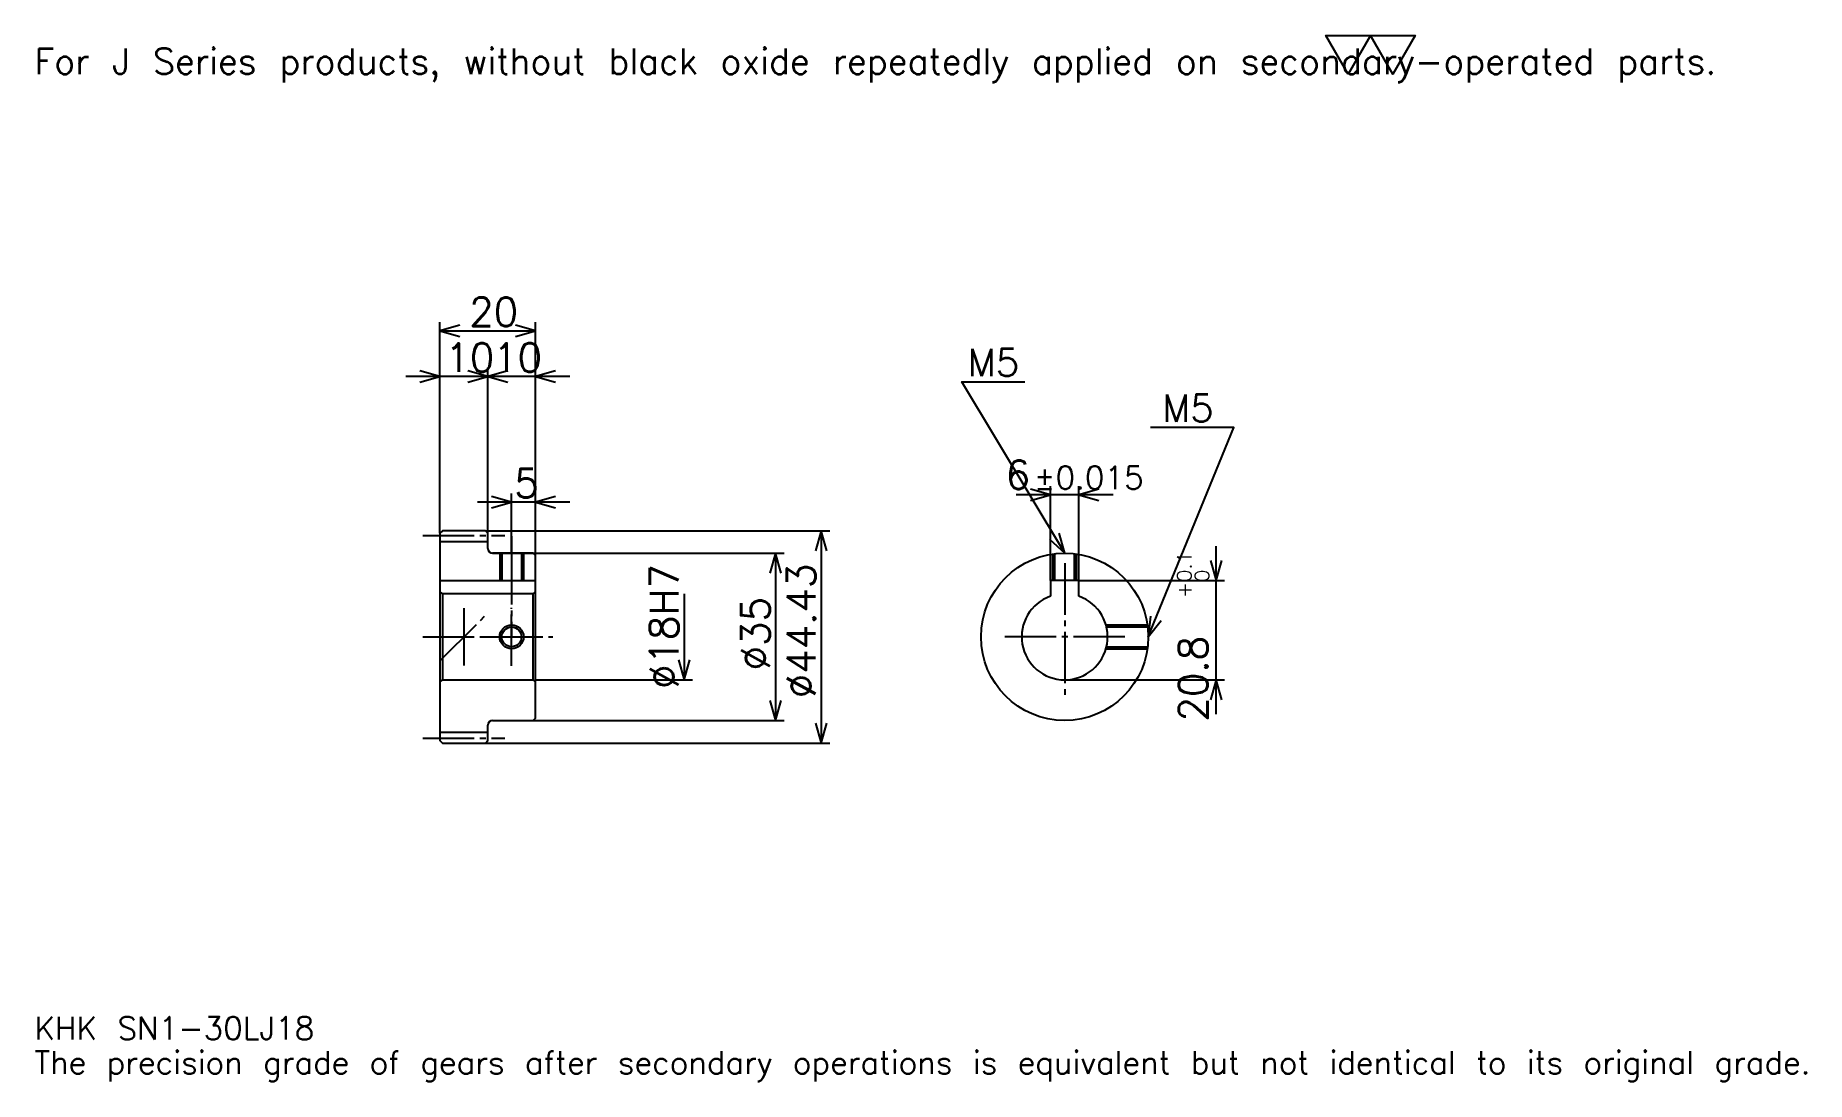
# Model space of a CAD drawing. Extents: x 12 to 383, y 4 to 223.
import ezdxf

# ---------------------------------------------------------------- set-up
doc = ezdxf.new("R2010")
doc.units = 0
doc.linetypes.add('DASHDOT', pattern=[14.347826, 10.76087, -1.195652, 1.195652, -1.195652])
doc.layers.get('0').update_dxf_attribs({"linetype": 'CONTINUOUS'})
doc.layers.add('DASHDOT', color=6, linetype='DASHDOT')
doc.styles.add('KANJI', font='TXT', dxfattribs={"bigfont": 'BIGFONT'})

msp = doc.modelspace()

# ---------------------------------------------------------------- linework, layer by layer
at = {"color": 5}
for p, q in [((96.847832, 119.658852), (96.847832, 163.300171)), ((116.847832, 119.658852), (116.847832, 163.300171)), ((96.847832, 161.506683), (116.847832, 161.506683)), ((106.847832, 119.658852), (106.847832, 153.73494)), ((114.021744, 151.941467), (89.67392, 151.941467)), ((124.021744, 151.941467), (99.67392, 151.941467)), ((111.847832, 119.658852), (111.847832, 127.430595)), ((237.782623, 127.180435), (217.434784, 127.180435)), ((224.608704, 109.245651), (224.608704, 128.973907)), ((230.608704, 109.245651), (230.608704, 128.973907)), ((124.021744, 125.637115), (104.67392, 125.637115)), ((96.847832, 119.158852), (96.847832, 119.658852)), ((106.347832, 119.658852), (116.847832, 119.658852)), ((106.847832, 119.158852), (106.847832, 119.658852)), ((111.847832, 114.945648), (111.847832, 119.658852)), ((111.847832, 114.945648), (111.847832, 119.658852)), ((116.847832, 119.658852), (178.42392, 119.658852)), ((116.847832, 114.445648), (116.847832, 119.658852)), ((176.630432, 119.658852), (176.630432, 75.232445)), ((107.847832, 114.945648), (116.847832, 114.945648)), ((116.847832, 114.945648), (168.858704, 114.945648)), ((167.065216, 114.945648), (167.065216, 79.945648)), ((259.304352, 81.271736), (259.304352, 116.419563)), ((230.608704, 109.245651), (261.097809, 109.245651)), ((147.934784, 106.445648), (147.934784, 88.445648)), ((116.847832, 88.445648), (149.728271, 88.445648)), ((227.608704, 88.445648), (261.097809, 88.445648)), ((107.847832, 79.945648), (116.847832, 79.945648)), ((116.847832, 79.945648), (168.858704, 79.945648)), ((106.347832, 75.232445), (116.847832, 75.232445)), ((116.847832, 75.232445), (178.42392, 75.232445))]:
    msp.add_line(p, q, dxfattribs=at)
at = {"color": 4}
for p, q in [((96.847832, 117.408852), (106.847832, 117.408852)), ((96.847832, 109.245651), (116.847832, 109.245651)), ((97.347832, 106.445648), (97.347832, 88.445648)), ((116.347832, 106.445648), (116.847832, 106.945648)), ((116.347832, 88.445648), (116.847832, 87.945648)), ((96.847832, 77.482445), (106.847832, 77.482445))]:
    msp.add_line(p, q, dxfattribs=at)
at = {"color": 7}
msp.add_line((101.847832, 103.423912), (101.847832, 91.467384), dxfattribs=at)
msp.add_lwpolyline([(286.956512, 215.217392), (282.293457, 223.300003), (300.945648, 223.300003), (296.282593, 215.217392), (291.619568, 223.300003), (286.956512, 215.217392)], dxfattribs=at)
at = {"color": 5}
for points in [[(101.032616, 162.702332), (96.847832, 161.506683), (101.032616, 160.311035)], [(112.663048, 160.311035), (116.847832, 161.506683), (112.663048, 162.702332)], [(92.663048, 150.745804), (96.847832, 151.941467), (92.663048, 153.137115)], [(102.663048, 150.745804), (106.847832, 151.941467), (102.663048, 153.137115)], [(111.032616, 153.137115), (106.847832, 151.941467), (111.032616, 150.745804)], [(121.032616, 153.137115), (116.847832, 151.941467), (121.032616, 150.745804)], [(227.608704, 114.945648), (206.08696, 150.815216), (219.239136, 150.815216)], [(245.108704, 97.445648), (263.043488, 141.25), (245.586945, 141.25)], [(107.663048, 124.441467), (111.847832, 125.637115), (107.663048, 126.832764)], [(121.032616, 126.832764), (116.847832, 125.637115), (121.032616, 124.441467)], [(220.42392, 125.984779), (224.608704, 127.180435), (220.42392, 128.376083)], [(234.793488, 128.376083), (230.608704, 127.180435), (234.793488, 125.984779)], [(177.826096, 115.474075), (176.630432, 119.658852), (175.434784, 115.474075)], [(224.430389, 117.918915), (227.608704, 114.945648), (226.480896, 119.149231)], [(168.26088, 110.760864), (167.065216, 114.945648), (165.869568, 110.760864)], [(258.108704, 113.430435), (259.304352, 109.245651), (260.5, 113.430435)], [(245.587799, 101.771439), (245.108704, 97.445648), (247.800812, 100.865364)], [(146.739136, 92.630432), (147.934784, 88.445648), (149.130432, 92.630432)], [(260.5, 84.260864), (259.304352, 88.445648), (258.108704, 84.260864)], [(165.869568, 84.130432), (167.065216, 79.945648), (168.26088, 84.130432)], [(175.434784, 79.417221), (176.630432, 75.232445), (177.826096, 79.417221)]]:
    msp.add_lwpolyline(points, dxfattribs=at)
at = {"color": 4}
for points in [[(106.847832, 115.945648), (106.847832, 119.158852), (106.347832, 119.658852), (97.347832, 119.658852), (96.847832, 119.158852), (96.847832, 87.945648)], [(107.847832, 79.945648), (116.347832, 79.945648), (116.847832, 80.445648), (116.847832, 114.445648), (116.347832, 114.945648), (107.847832, 114.945648)], [(109.347832, 114.945648), (109.347832, 109.245651)], [(109.782829, 114.945648), (109.782829, 109.245651)], [(113.912834, 114.945648), (113.912834, 109.245651)], [(114.347832, 114.945648), (114.347832, 109.245651)], [(225.108704, 109.245651), (225.108704, 114.766159)], [(225.543701, 109.245651), (225.543701, 114.823387)], [(229.673706, 109.245651), (229.673706, 114.823387)], [(230.108704, 109.245651), (230.108704, 114.766159)], [(230.608704, 105.930931), (230.608704, 109.245651), (224.608704, 109.245651), (224.608704, 105.930931)], [(96.847832, 87.945648), (97.347832, 88.445648), (116.347832, 88.445648), (116.347832, 106.445648), (97.347832, 106.445648), (96.847832, 106.945648)], [(236.254517, 99.945648), (244.929199, 99.945648)], [(236.368591, 99.510651), (244.98642, 99.510651)], [(236.254517, 94.945648), (244.929199, 94.945648)], [(236.368591, 95.380646), (244.98642, 95.380646)], [(96.847832, 87.945648), (96.847832, 75.732445), (97.347832, 75.232445), (106.347832, 75.232445), (106.847832, 75.732445), (106.847832, 78.945648)]]:
    msp.add_lwpolyline(points, dxfattribs=at)
for centre, radius in [((227.608704, 97.445648), 17.5), ((111.847832, 97.445648), 2.065)]:
    msp.add_circle(centre, radius, dxfattribs=at)
at = {"color": 7}
msp.add_circle((111.847832, 97.445648), 2.5, dxfattribs=at)
at = {"color": 4}
for centre, radius, start, end in [((107.847832, 115.945648), 1, 180, 270), ((227.608704, 97.445648), 9, 109.47117541, 70.52877906), ((107.847832, 78.945648), 1, 90, 180)]:
    msp.add_arc(centre, radius, start, end, dxfattribs=at)
at = {"layer": 'DASHDOT', "color": 7}
for p, q in [((93.260872, 118.658852), (110.434792, 118.658852)), ((111.847832, 114.945648), (111.847832, 97.445648)), ((227.608704, 112.832603), (227.608704, 84.858688)), ((96.847832, 92.445648), (106.847832, 102.445648)), ((93.260872, 97.445648), (120.434784, 97.445648)), ((240.195648, 97.445648), (215.021744, 97.445648)), ((93.260872, 76.232445), (110.434792, 76.232445))]:
    msp.add_line(p, q, dxfattribs=at)
for points in [[(111.847832, 118.532608), (111.847832, 105.658691)], [(111.847832, 91.358688), (111.847832, 103.532608)], [(105.76088, 97.445648), (117.934784, 97.445648)]]:
    msp.add_lwpolyline(points, dxfattribs=at)

# ---------------------------------------------------------------- texts
at = {"color": 7, "style": 'KANJI'}
for s, height, p in [('For J Series products, without black oxide repeatedly applied on secondary-operated parts.', 5.380435, (11.956522, 215.217392)), ('20', 5.978261, (102.96196, 162.463196)), ('10', 5.978261, (97.96196, 152.89798)), ('10', 5.978261, (107.96196, 152.89798)), ('M5', 5.739131, (207.282623, 152.010864)), ('M5', 5.739131, (247.978271, 142.445648)), ('6', 5.978261, (215.268387, 128.376083)), ('5', 5.978261, (112.4049, 126.593636)), ('%%p0.015', 4.782609, (221.186127, 128.376083)), ('KHK SN1-30LJ18', 4.782609, (11.956522, 13.152174)), ('The precision grade of gears after secondary operations is equivalent but not identical to its original grade.', 4.782609, (11.956522, 5.978261))]:
    msp.add_text(s, height=height, dxfattribs=at).set_placement(p)
for s, height, p in [('%%c18H7', 5.978261, (146.739136, 86.535324)), ('%%c44.43', 5.978261, (175.434784, 84.592384)), ('0.1', 2.98913, (254.163025, 108.943588)), ('+', 2.98913, (254.163025, 105.595764)), ('0', 2.98913, (257.869568, 108.943588)), ('%%c35', 5.978261, (165.869568, 90.421188)), ('20.8', 5.978261, (257.510864, 79.719482))]:
    msp.add_text(s, height=height, rotation=90, dxfattribs=at).set_placement(p)

doc.saveas('drawing.dxf')
